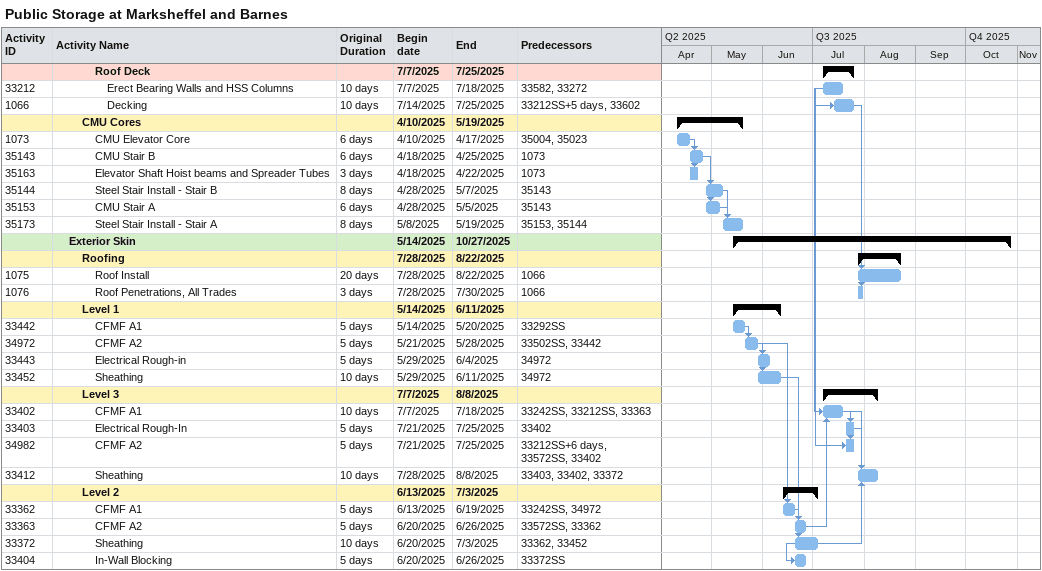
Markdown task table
Public Storage at Marksheffel and Barnes

| ID | Level | Task | Original duration | Start | Finish | Predecessors |
|---|---|---|---|---|---|---|
|  | 4 | **Roof Deck** |  | 2025-07-07 | 2025-07-25 |  |
| 33212 | 5 | Erect Bearing Walls and HSS Columns | 10d | 2025-07-07 | 2025-07-18 | 33582, 33272 |
| 1066 | 5 | Decking | 10d | 2025-07-14 | 2025-07-25 | 33212SS+5d, 33602 |
|  | 3 | **CMU Cores** |  | 2025-04-10 | 2025-05-19 |  |
| 1073 | 4 | CMU Elevator Core | 6d | 2025-04-10 | 2025-04-17 | 35004, 35023 |
| 35143 | 4 | CMU Stair B | 6d | 2025-04-18 | 2025-04-25 | 1073 |
| 35163 | 4 | Elevator Shaft Hoist beams and Spreader Tubes | 3d | 2025-04-18 | 2025-04-22 | 1073 |
| 35144 | 4 | Steel Stair Install - Stair B | 8d | 2025-04-28 | 2025-05-07 | 35143 |
| 35153 | 4 | CMU Stair A | 6d | 2025-04-28 | 2025-05-05 | 35143 |
| 35173 | 4 | Steel Stair Install - Stair A | 8d | 2025-05-08 | 2025-05-19 | 35153, 35144 |
|  | 2 | **Exterior Skin** |  | 2025-05-14 | 2025-10-27 |  |
|  | 3 | **Roofing** |  | 2025-07-28 | 2025-08-22 |  |
| 1075 | 4 | Roof Install | 20d | 2025-07-28 | 2025-08-22 | 1066 |
| 1076 | 4 | Roof Penetrations, All Trades | 3d | 2025-07-28 | 2025-07-30 | 1066 |
|  | 3 | **Level 1** |  | 2025-05-14 | 2025-06-11 |  |
| 33442 | 4 | CFMF A1 | 5d | 2025-05-14 | 2025-05-20 | 33292SS |
| 34972 | 4 | CFMF A2 | 5d | 2025-05-21 | 2025-05-28 | 33502SS, 33442 |
| 33443 | 4 | Electrical Rough-in | 5d | 2025-05-29 | 2025-06-04 | 34972 |
| 33452 | 4 | Sheathing | 10d | 2025-05-29 | 2025-06-11 | 34972 |
|  | 3 | **Level 3** |  | 2025-07-07 | 2025-08-08 |  |
| 33402 | 4 | CFMF A1 | 10d | 2025-07-07 | 2025-07-18 | 33242SS, 33212SS, 33363 |
| 33403 | 4 | Electrical Rough-In | 5d | 2025-07-21 | 2025-07-25 | 33402 |
| 34982 | 4 | CFMF A2 | 5d | 2025-07-21 | 2025-07-25 | 33212SS+6d, 33572SS, 33402 |
| 33412 | 4 | Sheathing | 10d | 2025-07-28 | 2025-08-08 | 33403, 33402, 33372 |
|  | 3 | **Level 2** |  | 2025-06-13 | 2025-07-03 |  |
| 33362 | 4 | CFMF A1 | 5d | 2025-06-13 | 2025-06-19 | 33242SS, 34972 |
| 33363 | 4 | CFMF A2 | 5d | 2025-06-20 | 2025-06-26 | 33572SS, 33362 |
| 33372 | 4 | Sheathing | 10d | 2025-06-20 | 2025-07-03 | 33362, 33452 |
| 33404 | 4 | In-Wall Blocking | 5d | 2025-06-20 | 2025-06-26 | 33372SS |
